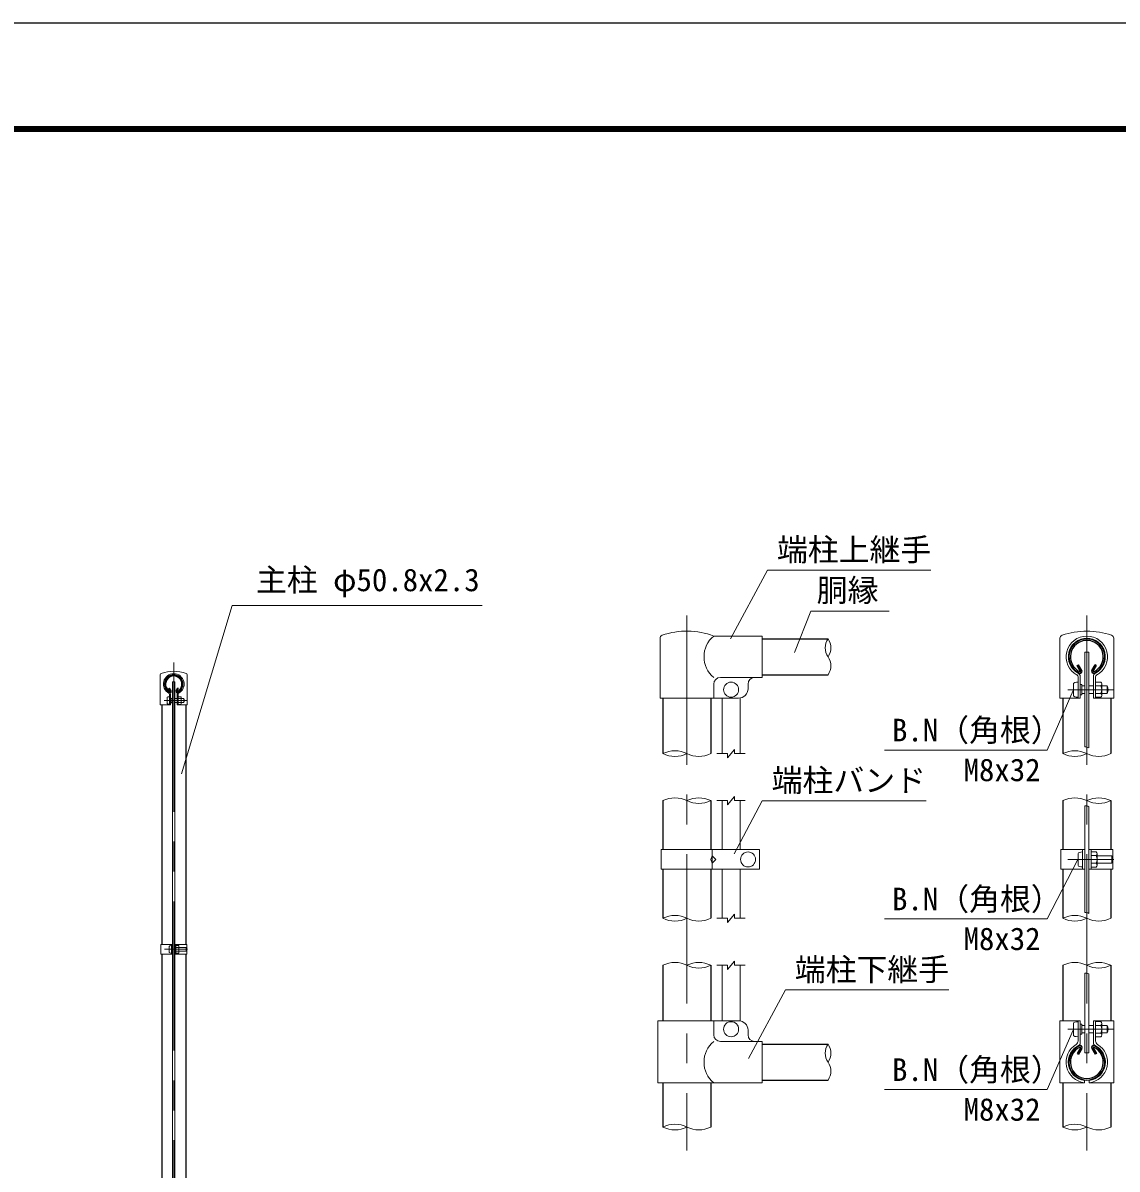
# Model space of a CAD drawing. Units: millimetres, scale not verified. Extents: x -4200 to 4200, y -2970 to 2970.
# Drawn here: x -364 to 1961, y 533 to 2970 of the extents above; entities that cross this region are included whole.
import ezdxf
from ezdxf.enums import TextEntityAlignment as Align

# ---------------------------------------------------------------- set-up
doc = ezdxf.new("R2010")
doc.units = ezdxf.units.MM
doc.header["$LTSCALE"] = 10
doc.linetypes.add('USER1', pattern=[50.8, 31.75, -6.35, 6.35, -6.35])
for name, color, linetype, lineweight in [('0-1_D-BMK', 2, 'USER1', 13), ('0-2_D-STR1', 1, 'Continuous', 25), ('0-3_D-STR-DIM', 7, 'Continuous', 13), ('0-9_D-STR3', 3, 'Continuous', 13), ('0-B_D-STR-TXT', 7, 'Continuous', 13), ('0-C_D-TTL', 7, 'Continuous', 25)]:
    doc.layers.add(name, color=color, linetype=linetype, lineweight=lineweight)
doc.styles.add('ＭＳ ゴシック', font='')
doc.styles.get('ＭＳ ゴシック').set_extended_font_data('MS Gothic')

msp = doc.modelspace()

# ---------------------------------------------------------------- linework, layer by layer
at = {"layer": '0-1_D-BMK'}
for p, q in [((1046.97, 1710.33), (1046.97, 572.33)), ((1896.97, 1710.33), (1896.97, 572.33)), ((-43.67, 1610.27), (-43.67, -546.79)), ((1856.31, 1552.33), (1954.07, 1552.33)), ((-64, 1529.22), (-15.12, 1529.22)), ((1856.89, 1191.33), (1954.64, 1191.33)), ((-62.95, 1000.22), (-14.07, 1000.22)), ((1856.31, 830.33), (1954.07, 830.33))]:
    msp.add_line(p, q, dxfattribs=at)
at = {"layer": '0-2_D-STR1'}
for p, q in [((1206.97, 1660.33), (1346.97, 1660.33)), ((1206.97, 1584.13), (1346.97, 1584.13)), ((1876.6, 1603.73), (1879.38, 1605.33)), ((1883.62, 1591.57), (1876.6, 1603.73)), ((1886.4, 1593.17), (1879.38, 1605.33)), ((1907.53, 1593.17), (1914.55, 1605.33)), ((1910.31, 1591.57), (1917.33, 1603.73)), ((1917.33, 1603.73), (1914.55, 1605.33)), ((-53.85, 1554.96), (-52.47, 1555.76)), ((-50.35, 1548.88), (-53.85, 1554.96)), ((-48.96, 1549.68), (-52.47, 1555.76)), ((-38.39, 1549.68), (-34.88, 1555.76)), ((-37, 1548.88), (-33.49, 1554.96)), ((-33.49, 1554.96), (-34.88, 1555.76)), ((-69.07, 1520.21), (-69.07, 1010.72)), ((-18.27, 1520.21), (-18.27, 1010.72)), ((996.17, 1534.33), (996.17, 1416.33)), ((1097.77, 1534.33), (1097.77, 1416.33)), ((1846.17, 1534.33), (1846.17, 1416.33)), ((1947.77, 1534.33), (1947.77, 1416.33)), ((996.17, 1316.33), (996.17, 1212.32)), ((1097.77, 1316.33), (1097.77, 1212.32)), ((1846.17, 1316.33), (1846.17, 1212.33)), ((1947.77, 1316.33), (1947.77, 1212.33)), ((996.17, 1170.32), (996.17, 1066.33)), ((1097.77, 1170.32), (1097.77, 1066.33)), ((1846.17, 1170.33), (1846.17, 1066.33)), ((1947.77, 1170.33), (1947.77, 1066.33)), ((-69.07, 989.72), (-69.07, 426.72)), ((-18.27, 989.72), (-18.27, 426.72)), ((996.17, 966.33), (996.17, 848.33)), ((1097.77, 966.33), (1097.77, 848.33)), ((1846.17, 966.33), (1846.17, 848.33)), ((1947.77, 966.33), (1947.77, 848.33)), ((1206.97, 798.43), (1346.97, 798.43)), ((1883.62, 791.09), (1876.6, 778.94)), ((1886.4, 789.49), (1879.38, 777.33)), ((1907.53, 789.49), (1914.55, 777.33)), ((1910.31, 791.09), (1917.33, 778.94)), ((1876.6, 778.94), (1879.38, 777.33)), ((1917.33, 778.94), (1914.55, 777.33)), ((996.17, 716.33), (996.17, 622.33)), ((1097.77, 716.33), (1097.77, 622.33)), ((1206.97, 722.23), (1346.97, 722.23)), ((1846.17, 716.33), (1846.17, 622.33)), ((1947.77, 716.33), (1947.77, 622.33))]:
    msp.add_line(p, q, dxfattribs=at)
for centre, radius, start, end in [((1896.97, 1622.23), 38.1, 294.32478, 245.67522), ((1896.97, 1622.23), 34.89, 294.32478, 245.67522), ((1882.92, 1591.17), 4.01, 245.67522, 30), ((1882.92, 1591.17), 0.802, 245.67522, 30), ((1911.01, 1591.17), 4.01, 150, 294.32478), ((1911.01, 1591.17), 0.802, 150, 294.32478), ((-43.67, 1564.21), 19.05, 294.32478, 245.67522), ((-43.67, 1564.21), 17.45, 294.32478, 245.67522), ((-50.69, 1548.68), 2, 245.67522, 30), ((-50.69, 1548.68), 0.401, 245.67522, 30), ((-36.65, 1548.68), 2, 150, 294.32478), ((-36.65, 1548.68), 0.401, 150, 294.32478), ((1896.97, 760.43), 38.1, 114.32478, 65.67522), ((1896.97, 760.43), 34.89, 114.32478, 65.67522), ((1882.92, 791.5), 4.01, 330, 114.32478), ((1882.92, 791.5), 0.802, 330, 114.32478), ((1911.01, 791.5), 4.01, 65.67522, 210), ((1911.01, 791.5), 0.802, 65.67522, 210)]:
    msp.add_arc(centre, radius, start, end, dxfattribs=at)
at = {"layer": '0-3_D-STR-DIM'}
for p, q in [((1110.97, 1416.33), (1133.47, 1416.33)), ((1133.47, 1407.33), (1148.47, 1425.33)), ((1133.47, 1407.33), (1133.47, 1416.33)), ((1148.47, 1416.33), (1148.47, 1425.33)), ((1148.47, 1416.33), (1170.97, 1416.33)), ((1110.97, 1316.33), (1133.47, 1316.33)), ((1133.47, 1307.33), (1148.47, 1325.33)), ((1133.47, 1307.33), (1133.47, 1316.33)), ((1148.47, 1316.33), (1148.47, 1325.33)), ((1148.47, 1316.33), (1170.97, 1316.33)), ((1133.47, 1057.33), (1148.47, 1075.33)), ((1148.47, 1066.33), (1148.47, 1075.33)), ((1110.97, 1066.33), (1133.47, 1066.33)), ((1133.47, 1057.33), (1133.47, 1066.33)), ((1148.47, 1066.33), (1170.97, 1066.33)), ((1133.47, 957.33), (1148.47, 975.33)), ((1148.47, 966.33), (1148.47, 975.33)), ((1110.97, 966.33), (1133.47, 966.33)), ((1133.47, 957.33), (1133.47, 966.33)), ((1148.47, 966.33), (1170.97, 966.33))]:
    msp.add_line(p, q, dxfattribs=at)
for centre, radius, start, end in [((1374.21, 1641.28), 33.24, 145.03504, 214.96496), ((1319.72, 1641.28), 33.24, 325.03504, 34.96496), ((1319.72, 1603.18), 33.24, 325.03422, 34.96578), ((1021.57, 1365.57), 56.76, 63.4184, 116.5816), ((1021.57, 1467.1), 56.76, 243.4184, 296.5816), ((1072.37, 1467.1), 56.76, 243.4184, 296.5816), ((1871.57, 1365.57), 56.76, 63.4184, 116.5816), ((1871.57, 1467.1), 56.76, 243.4184, 296.5816), ((1894.01, 1415.27), 15.36, 60.95271, 95.76063), ((1922.37, 1467.1), 56.76, 243.4184, 296.5816), ((1021.57, 1265.57), 56.76, 63.4184, 116.5816), ((1072.37, 1265.57), 56.76, 63.4184, 116.5816), ((1072.37, 1367.1), 56.76, 243.4184, 296.5816), ((1871.57, 1265.57), 56.76, 63.4184, 116.5816), ((1922.37, 1265.57), 56.76, 63.4184, 116.5816), ((1922.37, 1367.1), 56.76, 243.4184, 296.5816), ((1894.01, 1290.01), 15.36, 60.95271, 95.76063), ((1021.57, 1015.57), 56.76, 63.4184, 116.5816), ((1871.57, 1015.57), 56.76, 63.4184, 116.5816), ((1894.01, 1063.07), 15.36, 60.95271, 95.76063), ((1021.57, 1117.1), 56.76, 243.4184, 296.5816), ((1072.37, 1117.1), 56.76, 243.4184, 296.5816), ((1871.57, 1117.1), 56.76, 243.4184, 296.5816), ((1922.37, 1117.1), 56.76, 243.4184, 296.5816), ((1021.57, 915.57), 56.76, 63.4184, 116.5816), ((1072.37, 915.57), 56.76, 63.4184, 116.5816), ((1072.37, 1017.1), 56.76, 243.4184, 296.5816), ((1871.57, 915.57), 56.76, 63.4184, 116.5816), ((1922.37, 915.57), 56.76, 63.4184, 116.5816), ((1922.37, 1017.1), 56.76, 243.4184, 296.5816), ((1894.01, 934.34), 15.36, 60.95271, 95.76063), ((1374.21, 779.38), 33.24, 145.03504, 214.96496), ((1319.72, 779.38), 33.24, 325.03504, 34.96496), ((1319.72, 741.28), 33.24, 325.03422, 34.96578), ((1021.57, 571.57), 56.76, 63.4184, 116.5816), ((1021.57, 673.1), 56.76, 243.4184, 296.5816), ((1072.37, 673.1), 56.76, 243.4184, 296.5816), ((1871.57, 571.57), 56.76, 63.4184, 116.5816), ((1871.57, 673.1), 56.76, 243.4184, 296.5816), ((1922.37, 673.1), 56.76, 243.4184, 296.5816)]:
    msp.add_arc(centre, radius, start, end, dxfattribs=at)
at = {"layer": '0-9_D-STR3'}
for p, q in [((989.87, 1534.33), (989.87, 1661.72)), ((1206.97, 1666.33), (1104.07, 1666.33)), ((1206.97, 1666.33), (1206.97, 1578.33)), ((1954.07, 1661.72), (1954.07, 1534.33)), ((1954.07, 1661.71), (1954.07, 1534.33)), ((1892.47, 1632.33), (1901.47, 1632.33)), ((1892.47, 1632.33), (1892.47, 1430.56)), ((1901.47, 1632.33), (1901.47, 1428.7)), ((-45.92, 1569.21), (-41.42, 1569.21)), ((-45.92, 1569.21), (-45.92, -137.79)), ((-41.42, 1569.21), (-41.42, -137.79)), ((-15.12, 1583.9), (-15.12, 1520.21)), ((1104.07, 1534.33), (1104.07, 1564.33)), ((1206.97, 1578.33), (1118.07, 1578.33)), ((1176.97, 1564.33), (1176.97, 1554.33)), ((1868.77, 1565.33), (1868.77, 1539.33)), ((1878.37, 1579.99), (1878.37, 1534.33)), ((1882.97, 1579.99), (1882.97, 1534.33)), ((1886.37, 1562.97), (1882.97, 1562.97)), ((1886.37, 1562.97), (1886.37, 1541.7)), ((1886.37, 1560.33), (1892.47, 1560.33)), ((1901.47, 1560.33), (1910.97, 1560.33)), ((1910.97, 1579.99), (1910.97, 1534.33)), ((1915.57, 1579.99), (1915.57, 1534.33)), ((1926.57, 1568.53), (1915.57, 1568.53)), ((1926.57, 1560.43), (1915.57, 1560.43)), ((1928.57, 1564.16), (1928.57, 1540.26)), ((1928.57, 1560.33), (1940.37, 1560.33)), ((1940.37, 1560.33), (1940.37, 1544.33)), ((-57.77, 1522.72), (-57.77, 1535.72)), ((-52.97, 1543.04), (-52.97, 1520.21)), ((-50.67, 1543.04), (-50.67, 1520.21)), ((-36.67, 1543.04), (-36.67, 1520.21)), ((-34.37, 1543.04), (-34.37, 1520.21)), ((-28.87, 1537.32), (-34.37, 1537.32)), ((1886.37, 1541.7), (1882.97, 1541.7)), ((1886.37, 1544.33), (1892.47, 1544.33)), ((1901.47, 1544.33), (1910.97, 1544.33)), ((1926.57, 1544.23), (1915.57, 1544.23)), ((1926.57, 1536.13), (1915.57, 1536.13)), ((1928.57, 1544.33), (1940.37, 1544.33)), ((-48.97, 1534.54), (-50.67, 1534.54)), ((-48.97, 1523.9), (-50.67, 1523.9)), ((-48.97, 1523.9), (-48.97, 1534.54)), ((-48.97, 1533.22), (-45.92, 1533.22)), ((-48.97, 1525.22), (-45.92, 1525.22)), ((-41.42, 1533.22), (-36.67, 1533.22)), ((-41.42, 1525.22), (-36.67, 1525.22)), ((-36.67, 1520.21), (-15.12, 1520.21)), ((-28.87, 1533.27), (-34.37, 1533.27)), ((-28.87, 1525.17), (-34.37, 1525.17)), ((-28.87, 1521.12), (-34.37, 1521.12)), ((-27.87, 1523.31), (-27.87, 1535.26)), ((-27.87, 1533.22), (-21.97, 1533.22)), ((-27.87, 1525.22), (-21.97, 1525.22)), ((-21.97, 1525.22), (-21.97, 1533.22)), ((989.87, 1534.33), (1104.07, 1534.33)), ((1104.07, 1534.33), (1156.97, 1534.33)), ((1121.97, 1534.33), (1121.97, 1416.33)), ((1159.97, 1534.56), (1159.97, 1416.33)), ((1910.97, 1534.33), (1954.07, 1534.33)), ((1121.97, 1316.33), (1121.97, 1212.32)), ((1159.97, 1316.33), (1159.97, 1212.32)), ((1892.47, 1305.29), (1892.47, 1078.36)), ((1901.47, 1303.43), (1901.47, 1076.5)), ((991.97, 1170.32), (991.97, 1212.32)), ((1200.96, 1212.32), (991.97, 1212.32)), ((1100.61, 1170.32), (1100.61, 1212.32)), ((1200.96, 1170.32), (1200.96, 1212.32)), ((1841.57, 1212.33), (1892.47, 1212.33)), ((1878.27, 1204.33), (1878.27, 1178.33)), ((1887.87, 1212.33), (1887.87, 1170.33)), ((1887.87, 1207.33), (1887.87, 1175.33)), ((1901.47, 1212.33), (1952.37, 1212.33)), ((1906.07, 1212.33), (1906.07, 1170.33)), ((1917.07, 1207.53), (1906.07, 1207.53)), ((1917.07, 1199.43), (1906.07, 1199.43)), ((1919.07, 1203.16), (1919.07, 1179.26)), ((1919.07, 1199.33), (1949.87, 1199.33)), ((1949.87, 1199.33), (1949.87, 1183.33)), ((1952.37, 1212.33), (1952.37, 1170.33)), ((1200.96, 1170.32), (991.97, 1170.32)), ((1121.97, 1170.32), (1121.97, 1066.33)), ((1159.97, 1170.32), (1159.97, 1066.33)), ((1901.47, 1170.33), (1952.37, 1170.33)), ((1917.07, 1183.23), (1906.07, 1183.23)), ((1917.07, 1175.13), (1906.07, 1175.13)), ((1919.07, 1183.33), (1949.87, 1183.33)), ((-71.37, 1010.72), (-45.92, 1010.72)), ((-53.02, 1006.72), (-53.02, 993.72)), ((-48.22, 1010.72), (-48.22, 989.72)), ((-48.22, 1008.22), (-48.22, 992.22)), ((-48.22, 1006.42), (-48.22, 994.02)), ((-41.42, 1010.72), (-15.97, 1010.72)), ((-39.12, 1010.72), (-39.12, 989.72)), ((-33.62, 1008.32), (-39.12, 1008.32)), ((-39.12, 1008.32), (-39.12, 992.12)), ((-39.12, 1006.42), (-39.12, 994.02)), ((-33.62, 1004.27), (-39.12, 1004.27)), ((-32.62, 1006.13), (-32.62, 994.18)), ((-32.62, 1004.22), (-17.22, 1004.22)), ((-17.22, 1004.22), (-17.22, 996.22)), ((-15.97, 1010.72), (-15.97, 989.72)), ((-41.42, 989.72), (-15.97, 989.72)), ((-33.62, 996.17), (-39.12, 996.17)), ((-33.62, 992.12), (-39.12, 992.12)), ((-32.62, 996.22), (-17.22, 996.22)), ((1121.97, 966.33), (1121.97, 848.33)), ((1159.97, 966.33), (1159.97, 848.11)), ((1892.47, 780.33), (1892.47, 949.63)), ((1901.47, 780.33), (1901.47, 947.77)), ((985.07, 848.33), (1156.97, 848.33)), ((985.07, 716.33), (985.07, 848.33)), ((1104.07, 848.33), (1104.07, 818.33)), ((1839.87, 848.33), (1882.97, 848.33)), ((1839.87, 848.33), (1839.87, 716.33)), ((1868.77, 843.33), (1868.77, 817.33)), ((1878.37, 848.33), (1878.37, 805.35)), ((1882.97, 848.33), (1882.97, 799.82)), ((1886.37, 840.97), (1882.97, 840.97)), ((1886.37, 840.97), (1886.37, 819.7)), ((1886.37, 838.33), (1892.47, 838.33)), ((1901.47, 838.33), (1910.97, 838.33)), ((1910.97, 848.33), (1910.97, 799.82)), ((1910.97, 848.33), (1954.07, 848.33)), ((1915.57, 848.33), (1915.57, 805.35)), ((1926.57, 846.53), (1915.57, 846.53)), ((1926.57, 838.43), (1915.57, 838.43)), ((1928.57, 842.16), (1928.57, 818.26)), ((1928.57, 838.33), (1940.37, 838.33)), ((1940.37, 838.33), (1940.37, 822.33)), ((1954.07, 848.33), (1954.07, 716.33)), ((1206.97, 804.33), (1118.07, 804.33)), ((1176.97, 828.33), (1176.97, 818.33)), ((1206.97, 804.33), (1206.97, 716.33)), ((1886.37, 819.7), (1882.97, 819.7)), ((1886.37, 822.33), (1892.47, 822.33)), ((1901.47, 822.33), (1910.97, 822.33)), ((1926.57, 822.23), (1915.57, 822.23)), ((1926.57, 814.13), (1915.57, 814.13)), ((1928.57, 822.33), (1940.37, 822.33)), ((1892.47, 780.33), (1901.47, 780.33)), ((1206.97, 716.33), (985.07, 716.33)), ((1839.87, 716.33), (1891.97, 716.33)), ((1891.97, 721.25), (1891.97, 716.33)), ((1901.97, 721.25), (1901.97, 716.33)), ((1901.97, 716.33), (1954.07, 716.33))]:
    msp.add_line(p, q, dxfattribs=at)
for points in [[(1839.87, 1661.72), (1839.87, 1534.33), (1882.97, 1534.33)], [(-72.22, 1583.91), (-72.22, 1520.21), (-50.67, 1520.21)], [(1841.57, 1212.33), (1841.57, 1170.33), (1892.47, 1170.33)], [(-71.37, 1010.72), (-71.37, 989.72), (-45.92, 989.72)]]:
    msp.add_lwpolyline(points, dxfattribs=at)
msp.add_lwpolyline([(1100.61, 1199.32), (1097.96, 1191.32), (1100.61, 1183.32), (1108.61, 1191.32)], close=True, dxfattribs=at)
for centre in [(1140.97, 1552.33), (1176.96, 1191.32), (1140.97, 830.33)]:
    msp.add_circle(centre, 16, dxfattribs=at)
for centre, radius, start, end in [((996.47, 1661.72), 6.6, 109.22051, 180), ((1046.97, 1516.87), 160, 69.0916, 109.22051), ((1140.46, 1622.33), 57.1, 129.59418, 230.40582), ((1846.46, 1661.72), 6.59, 109.08221, 180.02255), ((1896.97, 1516.87), 160, 70.78312, 109.21688), ((1896.97, 1622.33), 44, 298.0884, 241.9116), ((1896.97, 1622.33), 39.4, 298.0884, 241.9116), ((1947.47, 1661.72), 6.59, 359.97745, 70.91779), ((-68.92, 1583.91), 3.3, 109.21688, 180), ((-43.68, 1511.48), 80, 70.77586, 109.21688), ((-43.67, 1564.21), 22, 298.0884, 241.9116), ((-18.42, 1583.9), 3.3, 0, 70.77586), ((1874.37, 1579.99), 8.6, 0, 61.9116), ((1919.57, 1579.99), 8.6, 118.0884, 180), ((-43.67, 1564.21), 19.7, 298.0884, 241.9116), ((1118.07, 1564.33), 14, 90, 180), ((1190.97, 1564.33), 14, 90, 180), ((1874.37, 1579.99), 4, 0, 61.9116), ((1919.57, 1579.99), 4, 118.0884, 180), ((1911.16, 1552.33), 17.4, 332.26063, 27.73937), ((1923.49, 1564.48), 5.08, 307.21089, 52.78911), ((1925.37, 1552.33), 17, 331.92751, 28.07249), ((-54.97, 1543.04), 2, 0, 61.9116), ((-54.97, 1543.04), 4.3, 0, 61.9116), ((-32.37, 1543.04), 4.3, 118.0884, 180), ((-32.37, 1543.04), 2, 118.0884, 180), ((-30.42, 1535.3), 2.55, 307.42505, 52.57495), ((1156.97, 1554.33), 20, 270, 0), ((1923.47, 1540.18), 5.1, 307.42505, 52.57495), ((-36.57, 1529.22), 8.7, 332.26063, 27.73937), ((-30.41, 1523.15), 2.54, 307.21089, 52.78911), ((-29.47, 1529.22), 8.5, 331.92751, 28.07249), ((1901.66, 1191.33), 17.4, 332.26063, 27.73937), ((1913.99, 1203.48), 5.08, 307.21089, 52.78911), ((1934.87, 1191.33), 17, 331.92751, 28.07249), ((1913.97, 1179.18), 5.1, 307.42505, 52.57495), ((-35.16, 1006.29), 2.54, 307.21089, 52.78911), ((-41.32, 1000.22), 8.7, 332.26063, 27.73937), ((-24.72, 1000.22), 8.5, 331.92751, 28.07249), ((-35.17, 994.14), 2.55, 307.42505, 52.57495), ((1156.97, 828.33), 20, 0, 90), ((1911.16, 830.33), 17.4, 332.26063, 27.73937), ((1923.49, 842.48), 5.08, 307.21089, 52.78911), ((1925.37, 830.33), 17, 331.92751, 28.07249), ((1140.46, 760.33), 57.1, 129.59418, 230.40582), ((1118.07, 818.33), 14, 180, 270), ((1190.97, 818.33), 14, 180, 270), ((1869.77, 805.35), 8.6, 301.13861, 0), ((1924.17, 805.35), 8.6, 180, 238.86139), ((1923.47, 818.18), 5.1, 307.42505, 52.57495), ((1896.97, 760.33), 44, 121.13861, 263.47502), ((1896.97, 760.33), 39.4, 114.50336, 262.7093), ((1878.97, 799.82), 4, 294.50336, 0), ((1896.97, 760.33), 44, 276.52498, 58.86139), ((1896.97, 760.33), 39.4, 277.2907, 65.49664), ((1914.97, 799.82), 4, 180, 245.49664)]:
    msp.add_arc(centre, radius, start, end, dxfattribs=at)
for centre, major_axis, start_param, end_param in [((1878.37, 1565.33), (9.6, 0), 1.5707963, 3.1415927), ((-52.97, 1535.72), (4.8, 0), 1.5707963, 3.1415927), ((1878.37, 1539.33), (9.6, 0), 3.1415927, 4.712389), ((-52.97, 1522.72), (4.8, 0), 3.1415927, 4.712389), ((1887.87, 1204.33), (9.6, 0), 1.5707963, 3.1415927), ((1887.87, 1178.33), (9.6, 0), 3.1415927, 4.712389), ((-48.22, 1006.72), (4.8, 0), 1.5707963, 3.1415927), ((-48.22, 993.72), (4.8, 0), 3.1415927, 4.712389), ((1878.37, 843.33), (9.6, 0), 1.5707963, 3.1415927), ((1878.37, 817.33), (9.6, 0), 3.1415927, 4.712389)]:
    msp.add_ellipse(centre, major_axis=major_axis, ratio=0.3125, start_param=start_param, end_param=end_param, dxfattribs=at)
at = {"layer": '0-B_D-STR-TXT'}
for points in [[(1565.66, 1806.34), (1218.4, 1806.34), (1139.92, 1660.34)], [(611.94, 1731.21), (80.28, 1731.21), (-27, 1373.6)], [(1477.12, 1719.02), (1310.1, 1719.02), (1275.39, 1631.53)], [(1466.75, 1424), (1812.82, 1424), (1867.97, 1550.5)], [(1555.37, 1315.86), (1207.21, 1315.86), (1147.65, 1203.52)], [(1466.75, 1064.82), (1812.82, 1064.82), (1877.35, 1189.56)], [(1603.64, 913.76), (1256.38, 913.76), (1177.9, 767.76)], [(1466.75, 702), (1812.82, 702), (1867.97, 828.5)]]:
    msp.add_lwpolyline(points, dxfattribs=at)
at = {"layer": '0-C_D-TTL', "color": 2}
msp.add_lwpolyline([(-4200, 2970), (4200, 2970), (4200, -2970), (-4200, -2970)], close=True, dxfattribs=at)
at = {"layer": '0-C_D-TTL'}
for points in [[(-3930, 2750), (3930, 2750), (3930, -2750), (-3930, -2750)], [(-3927.5, 2747.5), (3927.5, 2747.5), (3927.5, -2747.5), (-3927.5, -2747.5)], [(-3925, 2745), (3925, 2745), (3925, -2745), (-3925, -2745)], [(-3922.5, 2742.5), (3922.5, 2742.5), (3922.5, -2742.5), (-3922.5, -2742.5)], [(-3920, 2740), (3920, 2740), (3920, -2740), (-3920, -2740)]]:
    msp.add_lwpolyline(points, close=True, dxfattribs=at)

# ---------------------------------------------------------------- texts
at = {"layer": '0-B_D-STR-TXT', "style": 'ＭＳ ゴシック'}
for s, p in [('端柱上継手', (1238.33, 1811.53)), ('主柱 φ50.8x2.3', (131.2, 1747.22)), ('胴縁', (1322.87, 1725.31)), ('B.N（角根）', (1482.99, 1427.93)), ('端柱バンド', (1227.14, 1321.04)), ('M8x32', (1635.08, 1343.35)), ('B.N（角根）', (1482.99, 1068.75)), ('M8x32', (1635.08, 984.17)), ('端柱下継手', (1276.31, 918.95)), ('B.N（角根）', (1482.99, 705.93)), ('M8x32', (1635.08, 621.35))]:
    msp.add_text(s, height=48.09, dxfattribs=at).set_placement(p, align=Align.BOTTOM_LEFT)

doc.saveas('drawing.dxf')
